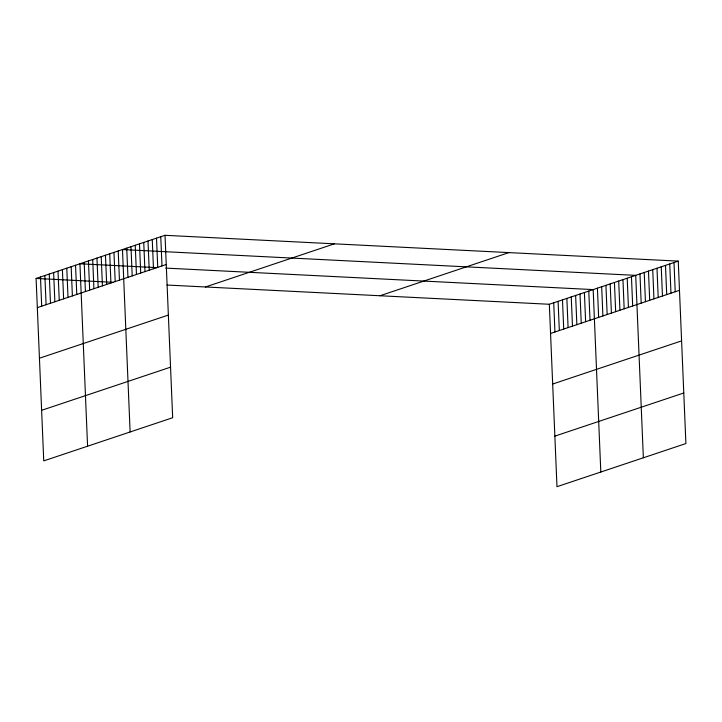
<?xml version="1.0" encoding="UTF-8"?>
<svg xmlns="http://www.w3.org/2000/svg" width="722" height="722" viewBox="0 0 722 722"><rect width="100%" height="100%" fill="white"/><g stroke="black" fill="none" stroke-linecap="round" stroke-linejoin="round"><path stroke-width="1.08" d="M165.022 235.309L172.666 417.731L43.744 460.88L36.1 278.448L165.022 235.309L678.256 261.12L685.9 443.552L556.978 486.691L549.334 304.269L678.256 261.12M37.327 307.644L166.24 264.505M205.463 286.968L334.385 243.828M39.439 358.211L168.361 315.072M379.971 295.749L508.884 252.61M41.623 410.313L170.545 367.173M550.561 333.465L679.474 290.325M552.673 384.032L681.595 340.883M554.857 436.124L683.779 392.985M156.918 267.654L79.934 263.783L87.579 446.205M165.717 268.097L593.168 289.594L600.812 472.026M36.1 278.448L113.083 282.32M166.972 285.037L549.334 304.269M673.996 262.546L675.223 291.742M669.745 263.972L670.973 293.168M665.494 265.398L666.713 294.594M661.235 266.815L662.462 296.02M656.984 268.241L658.202 297.437M652.724 269.667L653.952 298.863M648.473 271.093L649.701 300.289M644.223 272.51L645.441 301.715M639.963 273.936L641.19 303.132M643.356 457.784L635.712 275.362L122.478 249.55L130.122 431.973M631.452 276.788L632.68 305.984M627.201 278.205L628.429 307.41M622.951 279.631L624.169 308.826M618.691 281.057L619.918 310.252M614.44 282.483L615.658 311.678M610.18 283.899L611.408 313.104M605.929 285.325L607.157 314.521M601.679 286.751L602.897 315.947M597.419 288.177L598.646 317.373M588.782 291.065L590.009 320.261M584.396 292.527L585.623 321.732M580.019 293.998L581.237 323.194M575.633 295.469L576.86 324.665M571.246 296.932L572.474 326.127M566.869 298.403L568.088 327.598M562.483 299.865L563.711 329.061M558.097 301.336L559.324 330.532M553.72 302.798L554.938 331.994M160.762 236.735L161.99 265.931M156.512 238.161L157.739 267.357M152.261 239.578L153.479 268.774M148.001 241.004L149.228 270.199M143.75 242.43L144.969 271.625M139.49 243.855L140.718 273.051M135.24 245.272L136.467 274.468M130.989 246.698L132.207 275.894M126.729 248.124L127.956 277.32M118.218 250.967L119.446 280.163M113.968 252.393L115.195 281.589M109.717 253.819L110.935 283.015M105.457 255.245L106.685 284.441M101.206 256.662L102.425 285.858M96.947 258.088L98.174 287.284M92.696 259.514L93.923 288.71M88.445 260.94L89.663 290.136M84.185 262.357L85.413 291.553M75.548 265.254L76.776 294.45M71.162 266.716L72.39 295.912M66.785 268.187L68.003 297.383M62.399 269.649L63.626 298.845M58.013 271.12L59.24 300.316M53.636 272.582L54.854 301.778M49.249 274.053L50.477 303.249M44.863 275.515L46.091 304.711M40.486 276.986L41.705 306.182"/></g></svg>
